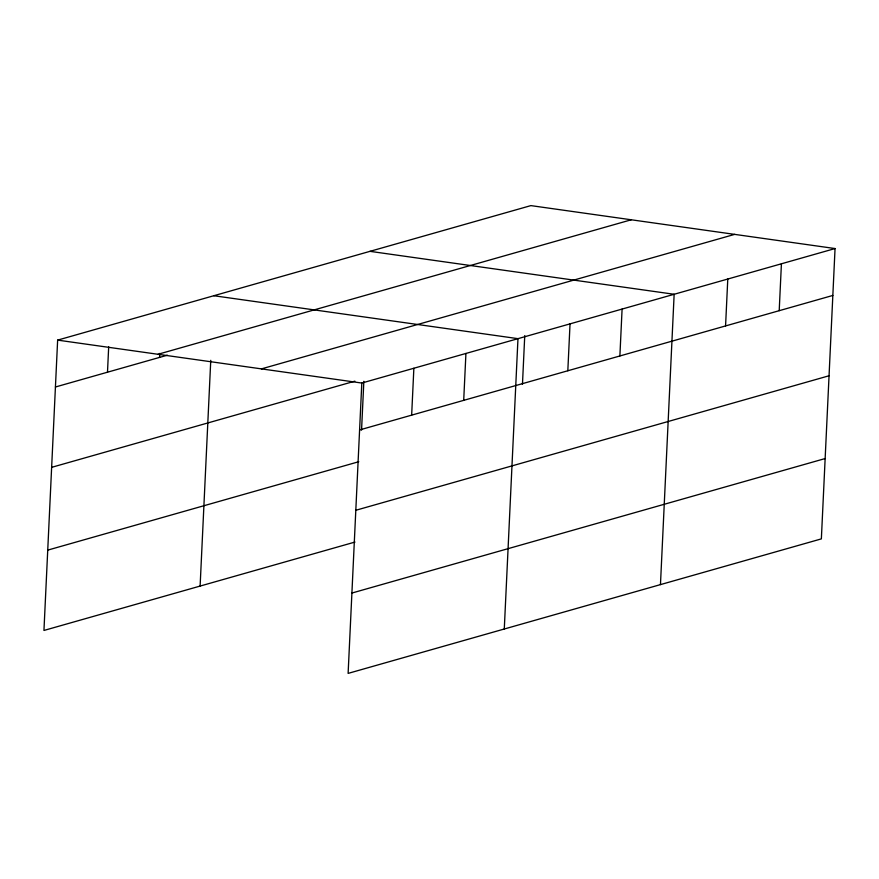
<?xml version="1.0" encoding="UTF-8"?>
<svg xmlns="http://www.w3.org/2000/svg" width="879" height="879" viewBox="0 0 879 879"><rect width="100%" height="100%" fill="white"/><g stroke="black" fill="none" stroke-linecap="round" stroke-linejoin="round"><path stroke-width="1.32" d="M835.05 248.548L361.807 383.046L348.117 673.391L821.36 538.882L835.05 248.548L530.883 205.609L57.64 340.118L43.95 630.452L354.984 542.057M107.491 372.213L108.688 346.755M159.549 357.412L159.736 353.402M200.115 586.073L210.762 360.324M361.555 430.139L363.851 381.288M411.658 415.141L413.866 368.246M463.705 400.352L465.925 353.457M504.282 629.001L517.973 338.657L213.817 295.729M522.456 384.409L524.752 335.558M567.823 370.762L570.031 323.868M619.882 355.962L622.09 309.067M660.459 584.612L674.149 294.278L369.982 251.339M725.571 325.922L727.779 279.028M779.201 310.683L781.42 263.788M158.022 354.281L631.254 219.783M55.432 387.002L167.351 355.193M261.437 368.883L734.679 234.374M51.641 467.342L354.874 381.167M359.599 429.941L832.842 295.443M47.741 550.122L358.775 461.717M355.808 510.281L829.051 375.772M351.908 593.05L825.15 458.552M57.64 340.118L361.807 383.046"/></g></svg>
